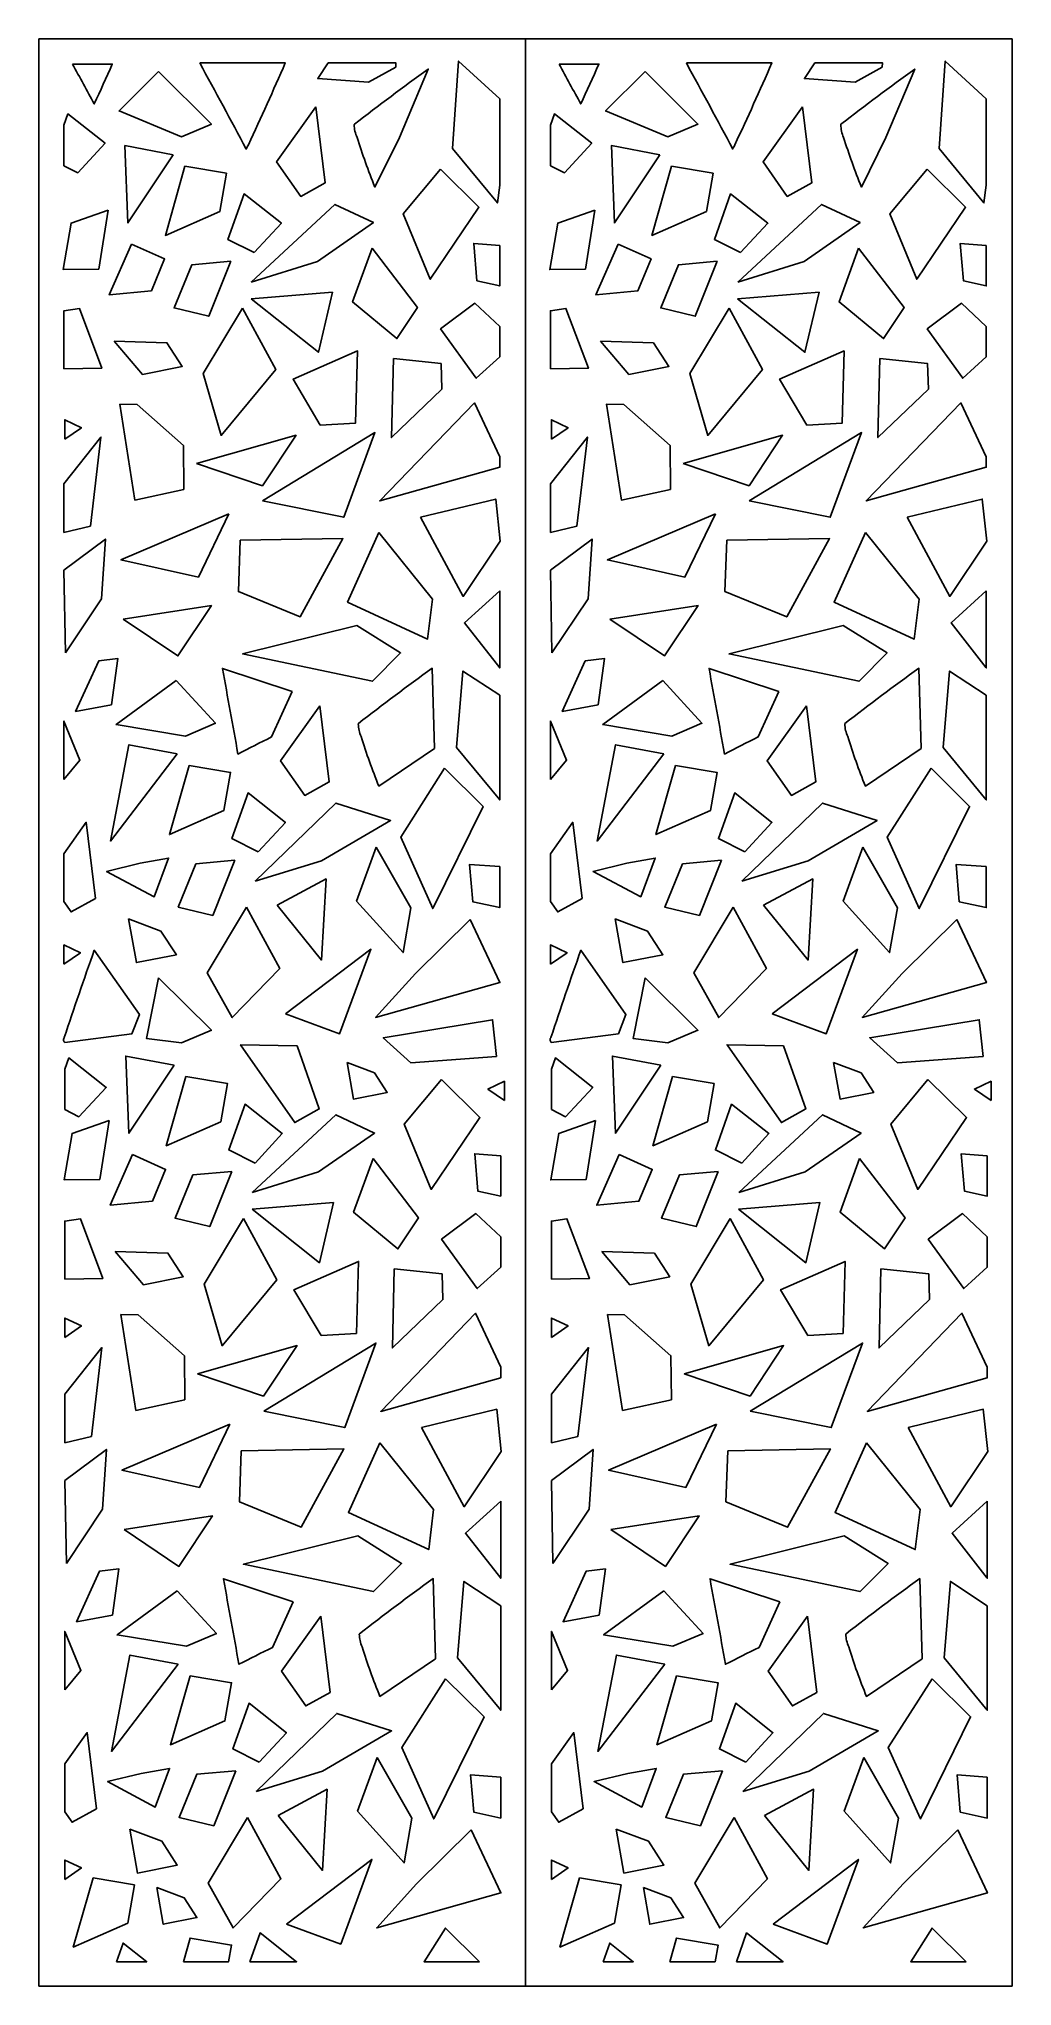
# Model space of a CAD drawing. Header units: millimetres. Extents: x -500 to 500, y -1000 to 1000.
import ezdxf

# ---------------------------------------------------------------- set-up
doc = ezdxf.new("R2010")
doc.units = ezdxf.units.MM
doc.layers.add('Image', color=70, linetype='Continuous')

msp = doc.modelspace()

# ---------------------------------------------------------------- linework, layer by layer
at = {"layer": 'Image'}
msp.add_line((0, 1000), (0, -1000), dxfattribs=at)
for points in [[(0, 1000), (-500, 1000), (-500, -1000), (500, -1000), (500, 1000)], [(-377, 966.5), (-322.8, 912.5), (-353.6, 899.4), (-417.7, 926)], [(-202.7, 975.3), (-133.1, 975.3), (-133.4, 971.1), (-161.4, 955.6), (-213.4, 959.2)], [(-26.5, 938.4), (-68.7, 977.2), (-75, 887.6), (-28.9, 831.5), (-26.5, 849.9)], [(123, 966.5), (177.2, 912.5), (146.4, 899.4), (82.3, 926)], [(297.3, 975.3), (366.9, 975.3), (366.6, 971.1), (338.6, 955.6), (286.6, 959.2)], [(473.5, 938.4), (431.3, 977.2), (425, 887.6), (471.1, 831.5), (473.5, 849.9)], [(-474.4, 869.8), (-459.9, 862.6), (-432, 892.8), (-470.2, 923), (-474.4, 911.3)], [(-215.5, 930.4), (-255.8, 873.8), (-231, 838.3), (-205.9, 852.2)], [(25.6, 869.8), (40.1, 862.6), (68, 892.8), (29.8, 923), (25.6, 911.3)], [(284.5, 930.4), (244.2, 873.8), (269, 838.3), (294.1, 852.2)], [(-362, 881.1), (-408.6, 811), (-411.7, 890.4)], [(138, 881.1), (91.4, 811), (88.3, 890.4)], [(-349.9, 869.2), (-370.1, 798.2), (-314.1, 822.8), (-307.3, 862)], [(-87.4, 866.2), (-47.8, 827.1), (-97.9, 753.2), (-125.7, 820.5)], [(150.1, 869.2), (129.9, 798.2), (185.9, 822.8), (192.7, 862)], [(412.6, 866.2), (452.2, 827.1), (402.1, 753.2), (374.3, 820.5)], [(-278.9, 780.5), (-250.9, 810.7), (-289.2, 840.9), (-305.9, 794)], [(221.1, 780.5), (249.1, 810.7), (210.8, 840.9), (194.1, 794)], [(-428.9, 824.2), (-438.5, 763.6), (-475, 763.1), (-466.9, 810.9)], [(-281.8, 750.2), (-195.8, 830), (-156.2, 811.3), (-213.8, 771.3)], [(71.1, 824.2), (61.5, 763.6), (25, 763.1), (33.1, 810.9)], [(218.2, 750.2), (304.2, 830), (343.8, 811.3), (286.2, 771.3)], [(-404.8, 789.1), (-427.7, 737.1), (-384.4, 741.3), (-370.9, 774)], [(-157.7, 785.1), (-111, 724.2), (-132.1, 692.3), (-177.7, 729.9)], [(-26.5, 788), (-53.2, 790), (-50, 751.6), (-26.5, 746.4)], [(95.2, 789.1), (72.3, 737.1), (115.6, 741.3), (129.1, 774)], [(342.3, 785.1), (389, 724.2), (367.9, 692.3), (322.3, 729.9)], [(473.5, 788), (446.8, 790), (450, 751.6), (473.5, 746.4)], [(-302.9, 771.7), (-325.5, 715.2), (-361.1, 723.7), (-342.8, 768.1)], [(197.1, 771.7), (174.5, 715.2), (138.9, 723.7), (157.2, 768.1)], [(-474.4, 661.1), (-474.4, 720.8), (-458.4, 723.2), (-435.4, 661.7)], [(-290.8, 723.5), (-256.6, 660.5), (-312.7, 592.8), (-331.3, 656.2)], [(-282, 733), (-212.8, 678.1), (-198.4, 739.8)], [(-26.5, 704.5), (-26.5, 673.4), (-50.6, 651.5), (-87.2, 702.2), (-51.9, 728.5)], [(25.6, 661.1), (25.6, 720.8), (41.6, 723.2), (64.6, 661.7)], [(209.2, 723.5), (243.4, 660.5), (187.3, 592.8), (168.7, 656.2)], [(218, 733), (287.2, 678.1), (301.6, 739.8)], [(473.5, 704.5), (473.5, 673.4), (449.4, 651.5), (412.8, 702.2), (448.1, 728.5)], [(-422.8, 689.5), (-393.7, 655.4), (-352.7, 663.6), (-368.5, 688)], [(77.2, 689.5), (106.3, 655.4), (147.3, 663.6), (131.5, 688)], [(-210.9, 603.2), (-238.9, 650.4), (-172.6, 679.5), (-174.7, 605.3)], [(-135.8, 671.6), (-86.8, 666.5), (-86, 640.2), (-137.8, 590.5)], [(289.1, 603.2), (261.1, 650.4), (327.4, 679.5), (325.3, 605.3)], [(364.2, 671.6), (413.2, 666.5), (414, 640.2), (362.2, 590.5)], [(-351, 537.2), (-351.5, 582.5), (-399.1, 624.5), (-416.8, 624.8), (-401.4, 526.3)], [(-26.5, 570.6), (-26.5, 560), (-149.8, 525.4), (-52.5, 626.1)], [(149, 537.2), (148.5, 582.5), (100.9, 624.5), (83.2, 624.8), (98.6, 526.3)], [(473.5, 570.6), (473.5, 560), (350.2, 525.4), (447.5, 626.1)], [(-473.4, 588.8), (-473.4, 608.8), (-456.3, 600.7)], [(26.6, 588.8), (26.6, 608.8), (43.7, 600.7)], [(-474.4, 493.2), (-474.4, 542.9), (-436.3, 591), (-447.1, 499.6)], [(-338.1, 563.9), (-270.3, 541.1), (-235.8, 592.9)], [(-270.1, 525.4), (-154.7, 595.6), (-186.8, 508.7)], [(25.6, 493.2), (25.6, 542.9), (63.7, 591), (52.9, 499.6)], [(161.9, 563.9), (229.7, 541.1), (264.2, 592.9)], [(229.9, 525.4), (345.3, 595.6), (313.2, 508.7)], [(-107.9, 508.8), (-30.6, 527.4), (-26, 484.2), (-64, 427.4)], [(392.1, 508.8), (469.4, 527.4), (474, 484.2), (436, 427.4)], [(-304.9, 512.1), (-336.1, 447.2), (-415.8, 464.9)], [(195.1, 512.1), (163.9, 447.2), (84.2, 464.9)], [(-472.8, 369.3), (-474.4, 454.3), (-431.6, 486.3), (-435.7, 424.9)], [(-293.2, 485), (-187.6, 486.8), (-231.6, 406.3), (-295, 432.4)], [(-150.6, 493), (-182.9, 421.6), (-100.6, 383.5), (-95.5, 424.7)], [(27.2, 369.3), (25.6, 454.3), (68.4, 486.3), (64.3, 424.9)], [(206.8, 485), (312.4, 486.8), (268.4, 406.3), (205, 432.4)], [(349.4, 493), (317.1, 421.6), (399.4, 383.5), (404.5, 424.7)], [(-26.5, 433.2), (-26.5, 353.9), (-62.7, 400.2)], [(473.5, 433.2), (473.5, 353.9), (437.3, 400.2)], [(-413.4, 403.9), (-357.2, 366.2), (-322.7, 418)], [(86.6, 403.9), (142.8, 366.2), (177.3, 418)], [(-173.4, 397.4), (-128.4, 369.3), (-157.2, 340.3), (-290.8, 368.3)], [(326.6, 397.4), (371.6, 369.3), (342.8, 340.3), (209.2, 368.3)], [(-425.4, 316.1), (-418.8, 363.5), (-438.6, 361.2), (-462.3, 309.2)], [(74.6, 316.1), (81.2, 363.5), (61.4, 361.2), (37.7, 309.2)], [(-359, 341), (-318.7, 297.1), (-349.5, 284), (-420.7, 295.8)], [(-26.5, 325.8), (-26.5, 218.4), (-70.8, 272.2), (-64.3, 350.7)], [(141, 341), (181.3, 297.1), (150.5, 284), (79.3, 295.8)], [(473.5, 325.8), (473.5, 218.4), (429.2, 272.2), (435.7, 350.7)], [(-211.3, 315), (-251.7, 258.4), (-226.8, 222.9), (-201.7, 236.8)], [(288.7, 315), (248.3, 258.4), (273.2, 222.9), (298.3, 236.8)], [(-474.4, 239.4), (-474.4, 299.4), (-457.8, 259.2)], [(25.6, 239.4), (25.6, 299.4), (42.2, 259.2)], [(-357.8, 265.7), (-426.5, 176.1), (-407.5, 275)], [(142.2, 265.7), (73.5, 176.1), (92.5, 275)], [(-345.7, 253.8), (-365.9, 182.8), (-310, 207.4), (-303.1, 246.6)], [(-83.2, 250.8), (-43.6, 211.7), (-95.3, 106.7), (-128.2, 180.1)], [(154.3, 253.8), (134.1, 182.8), (190, 207.4), (196.9, 246.6)], [(416.8, 250.8), (456.4, 211.7), (404.7, 106.7), (371.8, 180.1)], [(-274.7, 165.1), (-246.7, 195.3), (-285, 225.5), (-301.7, 178.6)], [(225.3, 165.1), (253.3, 195.3), (215, 225.5), (198.3, 178.6)], [(-277.7, 134.8), (-194.9, 215.1), (-138.7, 197.2), (-209.6, 155.9)], [(222.3, 134.8), (305.1, 215.1), (361.3, 197.2), (290.4, 155.9)], [(-474.4, 114.1), (-466.9, 103.3), (-441.8, 117.2), (-451.4, 195.4), (-474.4, 163.1)], [(25.6, 114.1), (33.1, 103.3), (58.2, 117.2), (48.6, 195.4), (25.6, 163.1)], [(-153.5, 169.7), (-117.8, 107.6), (-125.8, 61.5), (-173.5, 114.5)], [(346.5, 169.7), (382.2, 107.6), (374.2, 61.5), (326.5, 114.5)], [(-396, 153.5), (-430.5, 145), (-381.5, 118.9), (-366.7, 158.6)], [(-298.7, 156.3), (-321.3, 99.8), (-356.9, 108.3), (-338.6, 152.7)], [(-26.5, 149.8), (-57.4, 152.1), (-54.2, 113.8), (-26.5, 107.7)], [(104, 153.5), (69.5, 145), (118.5, 118.9), (133.3, 158.6)], [(201.3, 156.3), (178.7, 99.8), (143.1, 108.3), (161.4, 152.7)], [(473.5, 149.8), (442.6, 152.1), (445.8, 113.8), (473.5, 107.7)], [(-255.3, 110.3), (-209.7, 53.8), (-204.9, 137.2)], [(244.7, 110.3), (290.3, 53.8), (295.1, 137.2)], [(-286.6, 108.1), (-252.5, 45.1), (-301.4, -5.2), (-327.1, 40.8)], [(213.4, 108.1), (247.5, 45.1), (198.6, -5.2), (172.9, 40.8)], [(-407.8, 96.1), (-399.9, 51.2), (-358.8, 59.3), (-374.6, 83.7)], [(-56.7, 95.6), (-26.3, 30.7), (-154, -5.1), (-112.9, 40.2)], [(92.2, 96.1), (100.1, 51.2), (141.2, 59.3), (125.4, 83.7)], [(443.3, 95.6), (473.7, 30.7), (346, -5.1), (387.1, 40.2)], [(-474.4, 49.5), (-474.4, 69.4), (-457.3, 61.4)], [(-246.5, -1.4), (-158.9, 65), (-191, -21.9)], [(25.6, 49.5), (25.6, 69.4), (42.7, 61.4)], [(253.5, -1.4), (341.1, 65), (309, -21.9)], [(-377, 35.7), (-322.8, -18.3), (-353.6, -31.3), (-389.5, -26.7)], [(123, 35.7), (177.2, -18.3), (146.4, -31.3), (110.5, -26.7)], [(-29.8, -45.1), (-117.7, -51.6), (-146.2, -26), (-33.8, -7.4)], [(470.2, -45.1), (382.3, -51.6), (353.8, -26), (466.2, -7.4)], [(-234.8, -34.3), (-292.8, -33.2), (-237.1, -113), (-212, -99.1)], [(265.2, -34.3), (207.2, -33.2), (262.9, -113), (288, -99.1)], [(-473.4, -99.8), (-458.9, -107.1), (-430.9, -76.9), (-469.2, -46.6), (-473.4, -58.3)], [(-360.9, -54), (-407.6, -124.1), (-410.7, -44.7)], [(-183.4, -51.4), (-176.8, -89), (-142.1, -82.1), (-155.2, -61.9)], [(26.6, -99.8), (41.1, -107.1), (69.1, -76.9), (30.8, -46.6), (26.6, -58.3)], [(139.1, -54), (92.4, -124.1), (89.3, -44.7)], [(316.6, -51.4), (323.2, -89), (357.9, -82.1), (344.8, -61.9)], [(-348.9, -65.9), (-369.1, -136.9), (-313.1, -112.3), (-306.2, -73)], [(-86.4, -68.9), (-46.8, -108), (-96.9, -181.8), (-124.7, -114.6)], [(-21.6, -90.5), (-21.6, -70.6), (-38.7, -78.6)], [(151.1, -65.9), (130.9, -136.9), (186.9, -112.3), (193.8, -73)], [(413.6, -68.9), (453.2, -108), (403.1, -181.8), (375.3, -114.6)], [(478.4, -90.5), (478.4, -70.6), (461.3, -78.6)], [(-277.8, -154.6), (-249.9, -124.4), (-288.2, -94.2), (-304.9, -141.1)], [(222.2, -154.6), (250.1, -124.4), (211.8, -94.2), (195.1, -141.1)], [(-427.9, -110.9), (-437.5, -171.4), (-474, -172), (-465.9, -124.2)], [(-280.8, -184.9), (-194.8, -105), (-155.1, -123.8), (-212.7, -163.8)], [(72.1, -110.9), (62.5, -171.4), (26, -172), (34.1, -124.2)], [(219.2, -184.9), (305.2, -105), (344.9, -123.8), (287.3, -163.8)], [(-403.7, -146), (-426.7, -197.9), (-383.4, -193.8), (-369.8, -161.1)], [(-156.7, -150), (-110, -210.9), (-131.1, -242.8), (-176.7, -205.1)], [(-25.5, -147.1), (-52.2, -145.1), (-49, -183.5), (-25.5, -188.6)], [(96.3, -146), (73.3, -197.9), (116.6, -193.8), (130.2, -161.1)], [(343.3, -150), (390, -210.9), (368.9, -242.8), (323.3, -205.1)], [(474.5, -147.1), (447.8, -145.1), (451, -183.5), (474.5, -188.6)], [(-301.9, -163.4), (-324.5, -219.9), (-360.1, -211.4), (-341.8, -166.9)], [(198.1, -163.4), (175.5, -219.9), (139.9, -211.4), (158.2, -166.9)], [(-281, -202.1), (-211.8, -257), (-197.4, -195.3)], [(219, -202.1), (288.2, -257), (302.6, -195.3)], [(-473.4, -274), (-473.4, -214.3), (-457.4, -211.9), (-434.4, -273.3)], [(-289.8, -211.6), (-255.6, -274.6), (-311.7, -342.3), (-330.2, -278.9)], [(-25.5, -230.5), (-25.5, -261.6), (-49.6, -283.6), (-86.2, -232.9), (-50.9, -206.6)], [(26.6, -274), (26.6, -214.3), (42.6, -211.9), (65.6, -273.3)], [(210.2, -211.6), (244.4, -274.6), (188.3, -342.3), (169.8, -278.9)], [(474.5, -230.5), (474.5, -261.6), (450.4, -283.6), (413.8, -232.9), (449.1, -206.6)], [(-421.7, -245.6), (-392.7, -279.7), (-351.7, -271.5), (-367.5, -247.1)], [(-209.9, -331.9), (-237.9, -284.7), (-171.6, -255.6), (-173.7, -329.7)], [(78.3, -245.6), (107.3, -279.7), (148.3, -271.5), (132.5, -247.1)], [(290.1, -331.9), (262.1, -284.7), (328.4, -255.6), (326.3, -329.7)], [(-134.8, -263.4), (-85.7, -268.6), (-84.9, -294.8), (-136.7, -344.6)], [(365.2, -263.4), (414.3, -268.6), (415.1, -294.8), (363.3, -344.6)], [(-473.4, -333.8), (-473.4, -313.8), (-456.3, -321.9)], [(-349.9, -397.9), (-350.5, -352.6), (-398.1, -310.6), (-415.7, -310.3), (-400.3, -408.8)], [(-25.5, -364.4), (-25.5, -375.1), (-148.8, -409.7), (-51.5, -309)], [(26.6, -333.8), (26.6, -313.8), (43.7, -321.9)], [(150.1, -397.9), (149.5, -352.6), (101.9, -310.6), (84.3, -310.3), (99.7, -408.8)], [(474.5, -364.4), (474.5, -375.1), (351.2, -409.7), (448.5, -309)], [(-269, -409.6), (-153.7, -339.5), (-185.8, -426.4)], [(231, -409.6), (346.3, -339.5), (314.2, -426.4)], [(-473.4, -441.9), (-473.4, -392.2), (-435.3, -344.1), (-446.1, -435.5)], [(-337.1, -371.2), (-269.3, -394), (-234.8, -342.1)], [(26.6, -441.9), (26.6, -392.2), (64.7, -344.1), (53.9, -435.5)], [(162.9, -371.2), (230.7, -394), (265.2, -342.1)], [(-106.9, -426.3), (-29.6, -407.6), (-25, -450.9), (-63, -507.7)], [(393.1, -426.3), (470.4, -407.6), (475, -450.9), (437, -507.7)], [(-303.8, -423), (-335.1, -487.8), (-414.7, -470.2)], [(196.2, -423), (164.9, -487.8), (85.3, -470.2)], [(-471.8, -565.8), (-473.4, -480.8), (-430.6, -448.8), (-434.7, -510.2)], [(-292.2, -450.1), (-186.6, -448.2), (-230.6, -528.8), (-294, -502.6)], [(-149.6, -442), (-181.9, -513.5), (-99.5, -551.6), (-94.4, -510.4)], [(28.2, -565.8), (26.6, -480.8), (69.4, -448.8), (65.3, -510.2)], [(207.8, -450.1), (313.4, -448.2), (269.4, -528.8), (206, -502.6)], [(350.4, -442), (318.1, -513.5), (400.5, -551.6), (405.6, -510.4)], [(-412.4, -531.2), (-356.2, -568.9), (-321.7, -517)], [(-25.5, -501.9), (-25.5, -581.2), (-61.7, -534.9)], [(87.6, -531.2), (143.8, -568.9), (178.3, -517)], [(474.5, -501.9), (474.5, -581.2), (438.3, -534.9)], [(-172.4, -537.7), (-127.4, -565.8), (-156.2, -594.8), (-289.8, -566.8)], [(327.6, -537.7), (372.6, -565.8), (343.8, -594.8), (210.2, -566.8)], [(-424.4, -619), (-417.8, -571.6), (-437.6, -573.8), (-461.3, -625.8)], [(75.6, -619), (82.2, -571.6), (62.4, -573.8), (38.7, -625.8)], [(-358, -594.1), (-317.6, -638), (-348.5, -651), (-419.7, -639.3)], [(-25.5, -609.3), (-25.5, -716.7), (-69.8, -662.9), (-63.3, -584.4)], [(142, -594.1), (182.4, -638), (151.5, -651), (80.3, -639.3)], [(474.5, -609.3), (474.5, -716.7), (430.2, -662.9), (436.7, -584.4)], [(-473.4, -695.7), (-473.4, -635.7), (-456.8, -675.9)], [(-210.3, -620), (-250.6, -676.7), (-225.8, -712.2), (-200.7, -698.3)], [(26.6, -695.7), (26.6, -635.7), (43.2, -675.9)], [(289.7, -620), (249.4, -676.7), (274.2, -712.2), (299.3, -698.3)], [(-356.8, -669.4), (-425.5, -759), (-406.5, -660.1)], [(143.2, -669.4), (74.5, -759), (93.5, -660.1)], [(-344.7, -681.2), (-364.9, -752.2), (-308.9, -727.7), (-302.1, -688.4)], [(-82.2, -684.3), (-42.6, -723.3), (-94.2, -828.3), (-127.2, -755)], [(155.3, -681.2), (135.1, -752.2), (191.1, -727.7), (197.9, -688.4)], [(417.8, -684.3), (457.4, -723.3), (405.8, -828.3), (372.8, -755)], [(-273.7, -770), (-245.7, -739.8), (-284, -709.5), (-300.7, -756.5)], [(-276.7, -800.2), (-193.9, -720), (-137.6, -737.9), (-208.6, -779.2)], [(226.3, -770), (254.3, -739.8), (216, -709.5), (199.3, -756.5)], [(223.3, -800.2), (306.1, -720), (362.4, -737.9), (291.4, -779.2)], [(-473.4, -821), (-465.9, -831.7), (-440.8, -817.9), (-450.4, -739.6), (-473.4, -771.9)], [(26.6, -821), (34.1, -831.7), (59.2, -817.9), (49.6, -739.6), (26.6, -771.9)], [(-395, -781.6), (-429.5, -790), (-380.5, -816.1), (-365.7, -776.5)], [(-297.7, -778.8), (-320.3, -835.3), (-355.9, -826.8), (-337.6, -782.3)], [(-152.5, -765.4), (-116.7, -827.5), (-124.8, -873.5), (-172.5, -820.5)], [(105, -781.6), (70.5, -790), (119.5, -816.1), (134.3, -776.5)], [(202.3, -778.8), (179.7, -835.3), (144.1, -826.8), (162.4, -782.3)], [(347.5, -765.4), (383.3, -827.5), (375.2, -873.5), (327.5, -820.5)], [(-254.3, -824.8), (-208.7, -881.3), (-203.9, -797.9)], [(-25.5, -785.3), (-56.4, -782.9), (-53.2, -821.3), (-25.5, -827.4)], [(245.7, -824.8), (291.3, -881.3), (296.1, -797.9)], [(474.5, -785.3), (443.6, -782.9), (446.8, -821.3), (474.5, -827.4)], [(-406.7, -839), (-398.8, -883.9), (-357.8, -875.7), (-373.6, -851.3)], [(-285.6, -827), (-251.4, -889.9), (-300.4, -940.3), (-326.1, -894.3)], [(-55.7, -839.5), (-25.3, -904.4), (-152.9, -940.2), (-111.9, -894.9)], [(93.3, -839), (101.2, -883.9), (142.2, -875.7), (126.4, -851.3)], [(214.4, -827), (248.6, -889.9), (199.6, -940.3), (173.9, -894.3)], [(444.3, -839.5), (474.7, -904.4), (347.1, -940.2), (388.1, -894.9)], [(-473.4, -890.6), (-473.4, -870.6), (-456.3, -878.7)], [(-245.5, -936.5), (-157.9, -870), (-189.9, -956.9)], [(26.6, -890.6), (26.6, -870.6), (43.7, -878.7)], [(254.5, -936.5), (342.1, -870), (310.1, -956.9)], [(-444.4, -888.9), (-464.7, -959.9), (-408.7, -935.3), (-401.8, -896.1)], [(-378.9, -898.9), (-372.3, -936.5), (-337.6, -929.6), (-350.7, -909.4)], [(55.6, -888.9), (35.3, -959.9), (91.3, -935.3), (98.2, -896.1)], [(121.1, -898.9), (127.7, -936.5), (162.4, -929.6), (149.3, -909.4)], [(-420.3, -975), (-389.2, -975), (-413.5, -955.8)], [(-351.6, -975), (-305.1, -975), (-302.1, -957.9), (-344.7, -950.7)], [(-283.3, -975), (-235.3, -975), (-272.8, -945.4)], [(-47.2, -975), (-104.2, -975), (-82.2, -940.5)], [(79.7, -975), (110.8, -975), (86.5, -955.8)], [(148.4, -975), (194.9, -975), (197.9, -957.9), (155.3, -950.7)], [(216.7, -975), (264.7, -975), (227.2, -945.4)], [(452.8, -975), (395.8, -975), (417.8, -940.5)]]:
    msp.add_lwpolyline(points, close=True, dxfattribs=at)
for points in [[(-465.4, 974.2), (-424.6, 974.2, -0.001578), (-443.2, 933.2, -0.000516)], [(-334.7, 975.3), (-246.8, 975.3, -0.005921), (-284.8, 891.4, -0.009034), (-287, 886.9, 0.002561)], [(-175.8, 912.3, -0.009891), (-100, 969), (-129.6, 898.8), (-154.8, 847.9, -0.02011), (-173.1, 898.8, -0.103176), (-176, 911.9, -0.103626)], [(34.6, 974.2), (75.4, 974.2, -0.001578), (56.8, 933.2, -0.000516)], [(165.3, 975.3), (253.2, 975.3, -0.005921), (215.2, 891.4, -0.009034), (213, 886.9, 0.002561)], [(324.2, 912.3, -0.009891), (400, 969), (370.4, 898.8), (345.2, 847.9, -0.02011), (326.9, 898.8, -0.103176), (324, 911.9, -0.103626)], [(-239.7, 329.7), (-260.9, 283, 0.003077), (-295.5, 265.5, 0.000656), (-311.4, 353.5)], [(-171.7, 296.9, -0.009891), (-95.8, 353.6), (-93.4, 271.2), (-150.7, 232.5, -0.02011), (-168.9, 283.4, -0.103176), (-171.8, 296.5, -0.103626)], [(260.3, 329.7), (239.1, 283, 0.003077), (204.5, 265.5, 0.000656), (188.6, 353.5)], [(328.3, 296.9, -0.009891), (404.2, 353.6), (406.6, 271.2), (349.3, 232.5, -0.02011), (331.1, 283.4, -0.103176), (328.2, 296.5, -0.103626)], [(-474.4, -29.5, -0.251524), (-474.1, -26, -0.023413), (-473.9, -25.8, -0.006257), (-443.1, 64), (-396.8, -2.2), (-404.5, -21.8), (-473.5, -30.7, -0.122121)], [(25.6, -29.5, -0.251524), (25.9, -26, -0.023413), (26.1, -25.8, -0.006257), (56.9, 64), (103.2, -2.2), (95.5, -21.8), (26.5, -30.7, -0.122121)], [(-238.7, -605.3), (-259.9, -652.1, 0.003077), (-294.5, -669.5, 0.000656), (-310.4, -581.6)], [(-170.6, -638.2, -0.009891), (-94.8, -581.4), (-92.4, -663.8), (-149.6, -702.5, -0.02011), (-167.9, -651.6, -0.103176), (-170.8, -638.5, -0.103626)], [(261.3, -605.3), (240.1, -652.1, 0.003077), (205.5, -669.5, 0.000656), (189.6, -581.6)], [(329.4, -638.2, -0.009891), (405.2, -581.4), (407.6, -663.8), (350.4, -702.5, -0.02011), (332.1, -651.6, -0.103176), (329.2, -638.5, -0.103626)]]:
    msp.add_lwpolyline(points, format="xyb", close=True, dxfattribs=at)

doc.saveas('drawing.dxf')
